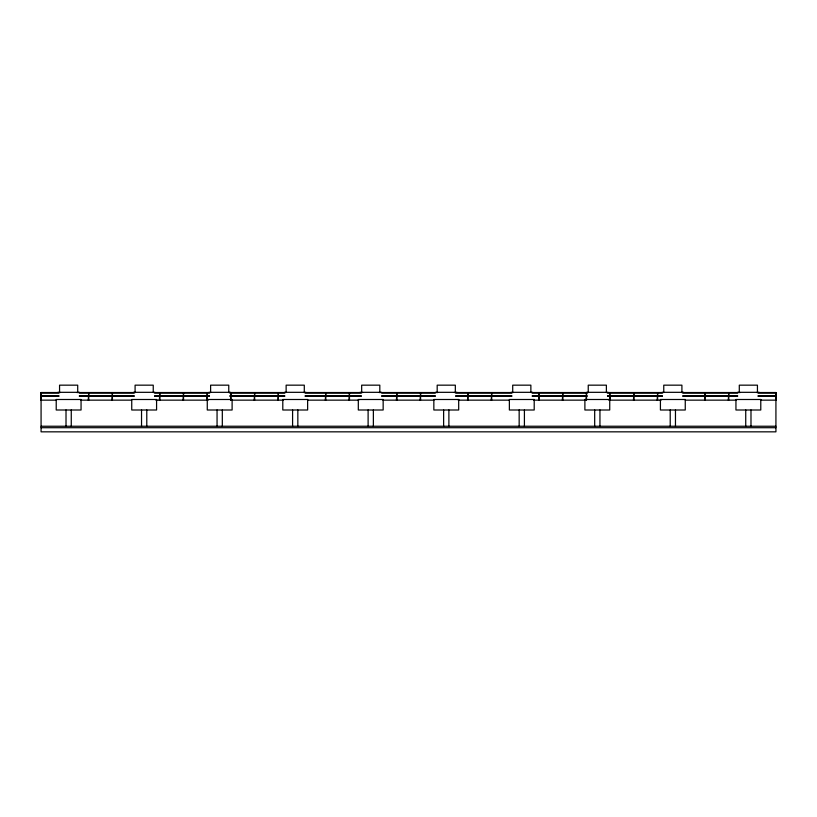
<?xml version="1.0" encoding="UTF-8"?>
<svg xmlns="http://www.w3.org/2000/svg" width="817" height="817" viewBox="0 0 817 817"><rect width="100%" height="100%" fill="white"/><g stroke="black" fill="none" stroke-linecap="round" stroke-linejoin="round"><path stroke-width="1.23" d="M57.884 392.323L79.382 392.323M133.416 392.323L154.913 392.323M208.938 392.323L230.435 392.323M284.469 392.323L305.956 392.323M359.991 392.323L381.488 392.323M435.512 392.323L457.009 392.323M511.044 392.323L532.531 392.323M586.565 392.323L608.062 392.323M662.087 392.323L683.584 392.323M737.618 392.323L759.116 392.323M60.213 392.528L41.075 392.528L41.075 393.079L58.936 393.079M76.798 392.528L135.489 392.528M153.351 392.528L210.755 392.528M228.617 392.528L286.021 392.528M303.883 392.528L362.574 392.528M379.159 392.528L437.841 392.528M454.426 392.528L513.117 392.528M530.979 392.528L588.383 392.528M606.245 392.528L663.649 392.528M681.511 392.528L740.202 392.528M756.787 392.528L775.925 392.528L775.925 393.079L758.064 393.079M79.351 393.079L134.213 393.079M154.627 393.079L209.479 393.079M229.894 393.079L284.755 393.079M305.16 393.079L361.298 393.079M381.713 393.079L435.287 393.079M455.702 393.079L511.84 393.079M532.245 393.079L587.106 393.079M607.521 393.079L662.373 393.079M682.787 393.079L737.649 393.079M58.936 395.745L41.075 395.745L41.075 396.296L58.936 396.296M79.351 395.745L134.213 395.745M154.627 395.745L209.479 395.745M229.894 395.745L284.755 395.745M305.16 395.745L361.298 395.745M381.713 395.745L435.287 395.745M455.702 395.745L511.84 395.745M532.245 395.745L587.106 395.745M607.521 395.745L662.373 395.745M682.787 395.745L737.649 395.745M758.064 395.745L775.925 395.745L775.925 396.296L758.064 396.296M79.351 396.296L134.213 396.296M154.627 396.296L209.479 396.296M229.894 396.296L284.755 396.296M305.16 396.296L361.298 396.296M381.713 396.296L435.287 396.296M455.702 396.296L511.84 396.296M532.245 396.296L587.106 396.296M607.521 396.296L662.373 396.296M682.787 396.296L737.649 396.296M609.727 399.493L584.89 399.493L584.89 410.001L609.727 410.001L609.758 392.803L610.217 400.146M56.393 400.146L40.85 400.146L40.85 392.803L41.31 400.146M80.628 400.146L131.66 400.146M155.894 400.146L208.202 400.146M231.17 400.146L283.479 400.146M307.713 400.146L358.745 400.146M382.989 400.146L434.011 400.146M458.255 400.146L509.287 400.146M533.521 400.146L585.83 400.146M608.798 400.146L661.106 400.146M685.34 400.146L736.372 400.146M760.607 400.146L776.15 400.146L776.15 392.803L775.69 400.146M41.075 426.239L775.925 426.239M41.075 427.71L775.925 427.71M775.925 400.146L775.925 431.836L41.075 431.836L41.075 400.146M757.441 392.16L757.441 385.164L739.293 385.164L739.293 392.16M750.986 409.94L750.986 426.239M745.737 409.94L745.737 426.239M728.744 400.146L728.744 392.803L728.284 400.146M705.04 400.146L705.04 392.803L704.581 400.146M681.909 392.16L681.909 385.164L663.761 385.164L663.761 392.16M675.465 409.94L675.465 426.239M670.216 409.94L670.216 426.239M657.624 400.146L657.624 392.803L657.164 400.146M633.921 400.146L633.921 392.803L633.461 400.146M606.388 392.16L606.388 385.164L588.24 385.164L588.24 392.16M599.944 409.94L599.944 426.239M594.684 409.94L594.684 426.239M586.514 400.146L586.514 392.803L586.055 400.146M562.811 400.146L562.811 392.803L562.351 400.146M539.108 400.146L539.108 392.803L538.648 400.146M530.866 392.16L530.866 385.164L512.708 385.164L512.708 392.16M524.412 409.94L524.412 426.239M519.163 409.94L519.163 426.239M491.691 400.146L491.691 392.803L491.231 400.146M467.988 400.146L467.988 392.803L467.528 400.146M455.335 392.16L455.335 385.164L437.187 385.164L437.187 392.16M448.89 409.94L448.89 426.239M443.631 409.94L443.631 426.239M420.581 400.146L420.581 392.803L420.122 400.146M396.878 400.146L396.878 392.803L396.419 400.146M379.813 392.16L379.813 385.164L361.665 385.164L361.665 392.16M373.369 409.94L373.369 426.239M368.11 409.94L368.11 426.239M349.472 400.146L349.472 392.803L349.012 400.146M325.769 400.146L325.769 392.803L325.309 400.146M304.292 392.16L304.292 385.164L286.134 385.164L286.134 392.16M297.837 409.94L297.837 426.239M292.588 409.94L292.588 426.239M278.352 400.146L278.352 392.803L277.892 400.146M254.649 400.146L254.649 392.803L254.189 400.146M230.945 400.146L230.945 392.803L230.486 400.146M228.76 392.16L228.76 385.164L210.612 385.164L210.612 392.16M222.316 409.94L222.316 426.239M217.056 409.94L217.056 426.239M207.242 400.146L207.242 392.803L206.783 400.146M183.539 400.146L183.539 392.803L183.079 400.146M159.836 400.146L159.836 392.803L159.376 400.146M153.239 392.16L153.239 385.164L135.091 385.164L135.091 392.16M146.784 409.94L146.784 426.239M141.535 409.94L141.535 426.239M112.419 400.146L112.419 392.803L111.96 400.146M88.716 400.146L88.716 392.803L88.256 400.146M77.707 392.16L77.707 385.164L59.559 385.164L59.559 392.16M71.263 409.94L71.263 426.239M66.014 409.94L66.014 426.239M81.057 399.493L56.22 399.493L56.22 410.001L81.057 410.001L81.057 399.493M156.578 399.493L131.741 399.493L131.741 410.001L156.578 410.001L156.578 399.493M232.11 399.493L207.273 399.493L207.273 410.001L232.11 410.001L232.11 399.493M307.631 399.493L282.794 399.493L282.794 410.001L307.631 410.001L307.631 399.493M383.153 399.493L358.316 399.493L358.316 410.001L383.153 410.001L383.153 399.493M458.684 399.493L433.847 399.493L433.847 410.001L458.684 410.001L458.684 399.493M534.206 399.493L509.369 399.493L509.369 410.001L534.206 410.001L534.206 399.493M685.259 399.493L660.422 399.493L660.422 410.001L685.259 410.001L685.259 399.493M760.78 399.493L735.943 399.493L735.943 410.001L760.78 410.001L760.78 399.493"/></g></svg>
